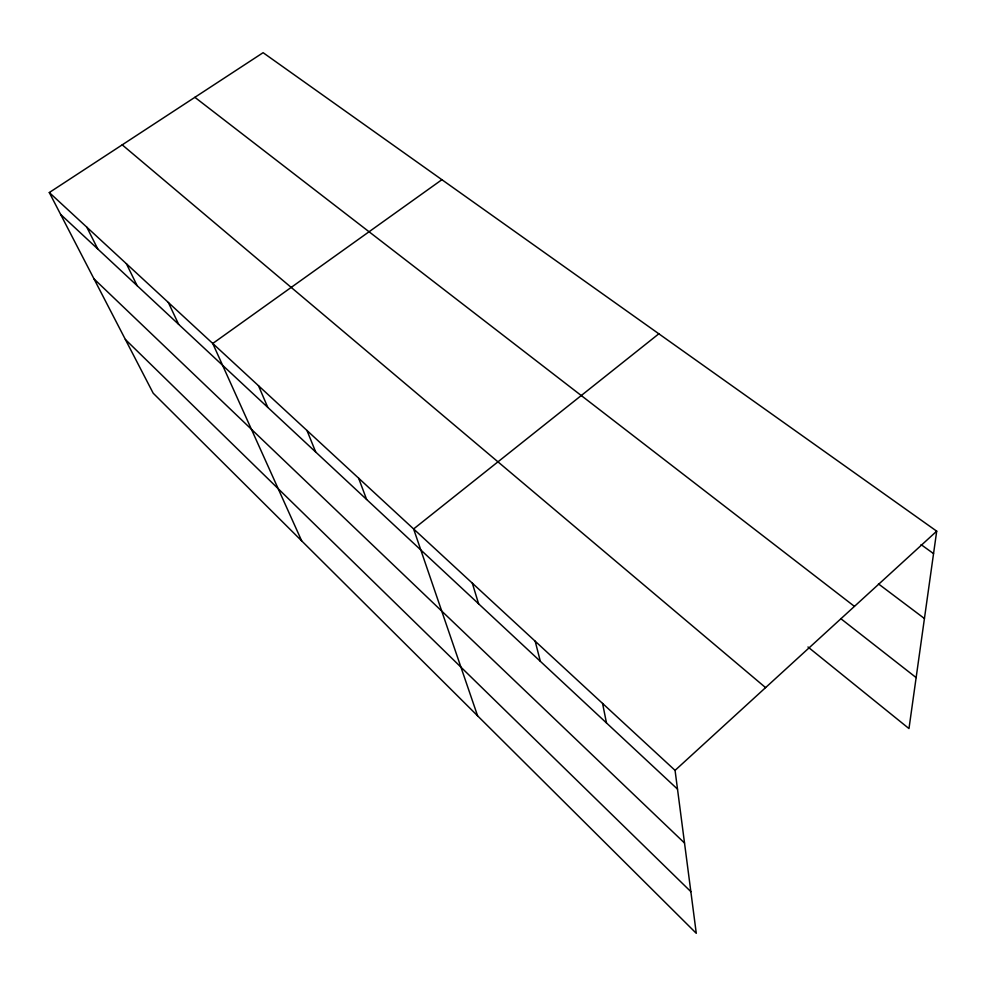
<?xml version="1.0" encoding="UTF-8"?>
<svg xmlns="http://www.w3.org/2000/svg" width="986" height="986" viewBox="0 0 986 986"><rect width="100%" height="100%" fill="white"/><g stroke="black" fill="none" stroke-linecap="round" stroke-linejoin="round"><path stroke-width="1.48" d="M49.3 192.541L675.065 770.374L696.276 933.311L153.2 393.217L49.3 192.541L263.102 52.689L936.7 531.171L908.981 728.568L807.978 646.989M675.065 770.374L936.7 531.171M658.845 333.798L413.615 528.952L477.594 715.824M441.901 179.698L212.754 343.473L301.704 540.907M921.072 544.605L933.545 553.614M878.464 583.909L924.437 618.53M194.871 97.318L854.443 606.378M840.713 618.579L916.142 677.592M122.215 144.843L765.58 687.612M60.602 214.369L677.505 789.12M94.027 278.915L684.518 843.018M125.37 339.48L690.853 891.652M86.805 227.174L97.824 249.051M126.418 263.755L137.103 285.644M168.335 302.455L178.626 324.32M258.48 385.699L267.773 407.391M307.003 430.512L315.705 452.044M358.621 478.173L366.619 499.483M472.331 583.17L478.592 603.789M535.176 641.196L540.34 661.323M602.569 703.437L606.476 722.948"/></g></svg>
